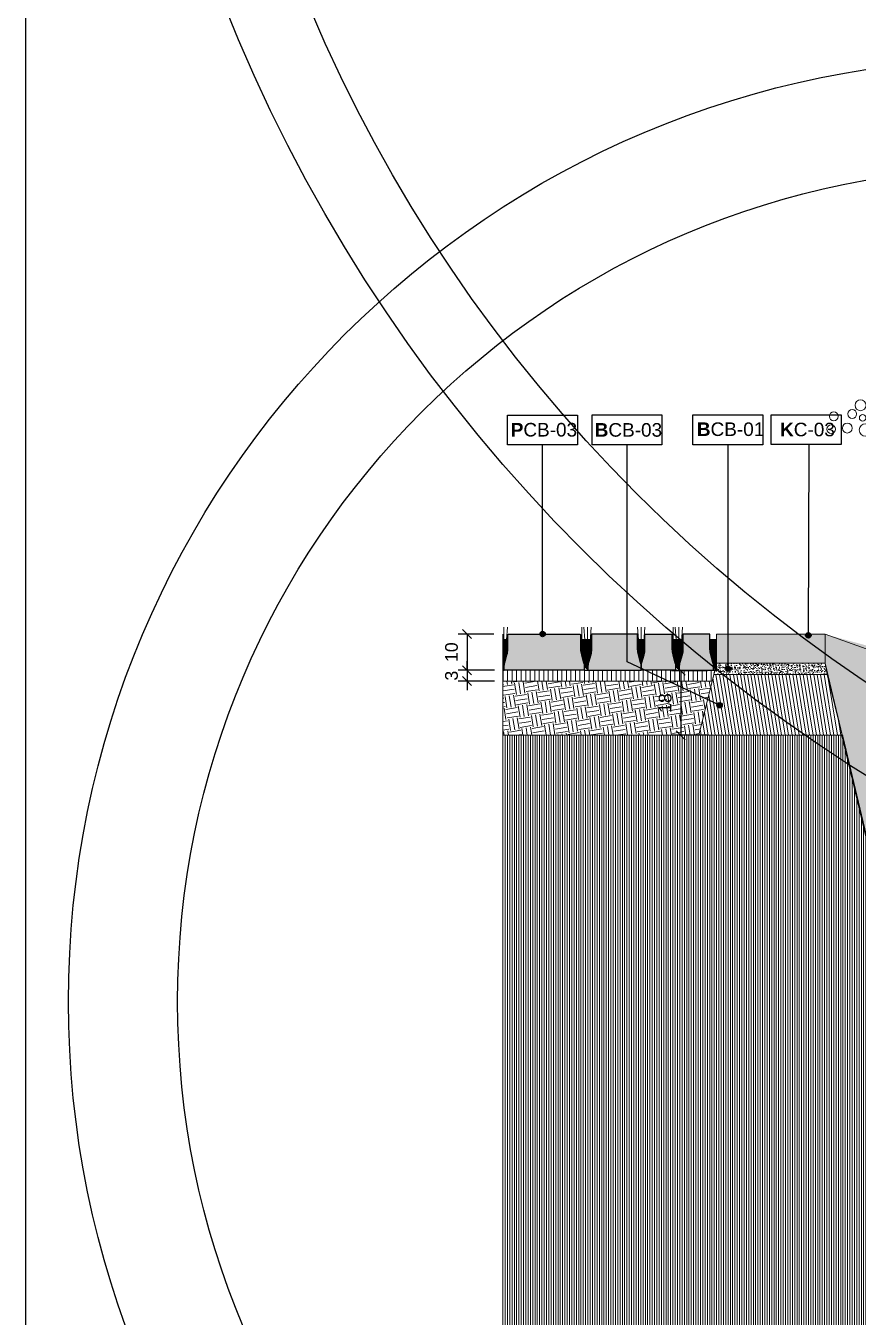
# Model space of a CAD drawing. Header units: metres. Extents: x -325 to 301, y -147 to 149.
# Drawn here: x 12.234 to 14.535, y 75.579 to 79.145 of the extents above; entities that cross this region are included whole.
import ezdxf

# ---------------------------------------------------------------- set-up
doc = ezdxf.new("R2010")
doc.units = ezdxf.units.M
doc.linetypes.add('ACAD_ISO03W100', pattern=[30, 12, -18])
doc.layers.get('Defpoints').update_dxf_attribs({"lineweight": 13})
for name, color, linetype, plot in [('-aux', 50, 'Continuous', False), ('-AUX-QAD', 5, 'Continuous', False), ('-AUX_MON', 3, 'Continuous', False)]:
    doc.layers.add(name, color=color, linetype=linetype, plot=plot)
doc.layers.add('0-TX-1_25', color=7, linetype='Continuous', true_color=0x3f4f7f)
doc.layers.add('3-TR-paviment fort', color=7, linetype='Continuous', true_color=0xd1d1d1)
for name, color, linetype in [('02-L-Geotextile', 32, 'Continuous'), ('1-L- kodolé', 7, 'Continuous'), ('10-DET-encoixinat', 37, 'Continuous'), ('10-DET_TERRENY_compactat', 252, 'Continuous'), ('A-KEYPLAN_HATCH', 7, 'Continuous'), ('A_TEXT_2', 7, 'Continuous')]:
    doc.layers.add(name, color=color, linetype=linetype)
for name, color, linetype, lineweight, true_color in [('03-TR-Paviment_05_Open Joint Precast Pavements', 7, 'Continuous', 5, 0xb3b3b3), ('3- TR terra vegetal', 7, 'Continuous', 0, 0xbea68e), ('3-TR sorra granitica', 7, 'Continuous', 0, 0xf2dac9), ('3-TR tot_u', 7, 'Continuous', 5, 0x787878)]:
    doc.layers.add(name, color=color, linetype=linetype, lineweight=lineweight, true_color=true_color)
for name, color, linetype, lineweight in [('05-VEG-gris 50%', 253, 'Continuous', 18), ('1-CM', 7, 'Continuous', 0), ('1-L-GESPA', 64, 'Continuous', 0), ('2-L-secció', 1, 'Continuous', 0), ('3-TR Formigó', 252, 'Continuous', 0), ('3-TR Seleccionat', 44, 'Continuous', 0), ('3-TR Tot-u', 37, 'Continuous', 0)]:
    doc.layers.add(name, color=color, linetype=linetype, lineweight=lineweight)
doc.styles.get("Standard").update_dxf_attribs({"font": 'arial.ttf'})
doc.dimstyles.new('ISO-25', dxfattribs={"dimtxt": 0.1, "dimasz": 0.1, "dimexe": 0.1, "dimexo": 0.1, "dimgap": 0.1, "dimtad": 1, "dimdec": 0, "dimlfac": 100, "dimzin": 9, "dimtxsty": 'Standard', "dimblk": 'OBLIQUE', "dimcen": 0.1, "dimadec": 0, "dimazin": 0, "dimtfac": 1, "dimtdec": 0, "dimtmove": 0, "dimatfit": 3, "dimldrblk": 'OBLIQUE', "dimfxl": 1, "dimarcsym": 0})
pattern_1 = [(2e-08, (23.4275908, 71.2155628), (-9e-13, 0.0025), [])]

# ---------------------------------------------------------------- blocks, each defined once
blk = doc.blocks.new('ccddddddddddd')
for points in [[(92.171, 14.455), (92.16, 14.543), (92.149, 14.718), (92.084, 15.025), (91.996, 15.397), (91.908, 15.813), (91.777, 16.295), (91.645, 16.798), (91.492, 17.346), (91.361, 17.915), (91.229, 18.528), (91.12, 19.142), (91.098, 19.645), (91.087, 20.017), (91.087, 20.193), (91.109, 20.193)], [(90.232, 20.017), (90.254, 20.017), (90.353, 19.93), (90.419, 19.777), (90.55, 19.579), (90.747, 19.229), (90.966, 18.791), (91.229, 18.266), (91.514, 17.652), (91.777, 17.083), (91.974, 16.579), (92.127, 16.076), (92.325, 15.528), (92.456, 15.134), (92.478, 14.871), (92.544, 14.674), (92.609, 14.521), (92.62, 14.433)], [(92.631, 19.974), (92.653, 19.974), (92.642, 19.886), (92.631, 19.798), (92.631, 19.689), (92.609, 19.601), (92.598, 19.536), (92.576, 19.448), (92.555, 19.36), (92.533, 19.251), (92.467, 19.12), (92.445, 18.966), (92.379, 18.791), (92.314, 18.616), (92.248, 18.419), (92.182, 18.222), (92.116, 18.003), (91.963, 17.718), (91.788, 17.433), (91.656, 17.127), (91.547, 16.776), (91.536, 16.382), (91.525, 16.054), (91.514, 15.813), (91.514, 15.331), (91.525, 15.265), (91.536, 15.178), (91.536, 15.068), (91.547, 15.003), (91.558, 14.937), (91.558, 14.674), (91.569, 14.609), (91.58, 14.521), (91.58, 14.411), (91.591, 14.379), (91.602, 14.357), (91.602, 14.346)], [(91.963, 19.842), (92.007, 19.842), (92.018, 19.755), (92.084, 19.492), (92.171, 19.098), (92.259, 18.616), (92.325, 18.025), (92.39, 17.324), (92.412, 16.47), (92.412, 15.572), (92.401, 14.806), (92.335, 14.324), (92.314, 14.105), (92.325, 14.094)], [(93.256, 19.733), (93.256, 19.569), (93.245, 19.459), (93.234, 19.328), (93.212, 19.174), (93.19, 19.043), (93.124, 18.912), (93.058, 18.758), (92.993, 18.627), (92.927, 18.474), (92.905, 18.298), (92.839, 18.101), (92.774, 17.882), (92.686, 17.641), (92.576, 17.379), (92.467, 17.116), (92.401, 16.809), (92.335, 16.459), (92.27, 16.152), (92.204, 15.868), (92.116, 15.605), (92.051, 15.386), (91.985, 15.211), (91.974, 15.079), (91.963, 14.992), (91.963, 14.455)], [(94.734, 19.317), (94.734, 19.207), (94.723, 19.185), (94.712, 19.12), (94.69, 19.054), (94.624, 18.966), (94.537, 18.857), (94.427, 18.725), (94.296, 18.572), (94.186, 18.441), (94.099, 18.266), (94.011, 18.112), (93.945, 17.937), (93.88, 17.74), (93.814, 17.543), (93.748, 17.302), (93.661, 17.061), (93.573, 16.776), (93.463, 16.448), (93.354, 16.098), (93.222, 15.725), (93.113, 15.397), (92.981, 15.134), (92.894, 14.937), (92.872, 14.718), (92.85, 14.521), (92.839, 14.411), (92.828, 14.346), (92.828, 14.335)], [(92.85, 14.422), (92.839, 14.455), (92.85, 14.521), (92.85, 14.652), (92.861, 14.718), (92.861, 14.981), (92.883, 15.09), (92.894, 15.178), (92.894, 15.309), (92.905, 15.441), (92.916, 15.572), (92.927, 15.703), (92.938, 15.879), (92.96, 16.054), (92.981, 16.251), (93.003, 16.47), (93.069, 16.689), (93.091, 16.952), (93.157, 17.214), (93.222, 17.477), (93.332, 17.696), (93.441, 17.871), (93.529, 18.047), (93.595, 18.222), (93.682, 18.375), (93.748, 18.485), (93.77, 18.55), (93.781, 18.572), (93.792, 18.594), (93.792, 18.605)], [(92.916, 14.401), (92.927, 14.422), (92.938, 14.532), (93.003, 14.685), (93.069, 14.882), (93.179, 15.189), (93.288, 15.517), (93.376, 15.911), (93.595, 16.744), (93.77, 17.138), (93.945, 17.51), (94.055, 17.817), (94.164, 18.036), (94.296, 18.255), (94.384, 18.364), (94.405, 18.375), (94.416, 18.375)], [(93.157, 14.379), (93.266, 14.619), (93.463, 14.97), (93.748, 15.474), (94.055, 16.109), (94.34, 16.766), (94.624, 17.357), (94.844, 17.795), (94.975, 18.079), (94.997, 18.145)], [(92.992, 14.324), (92.992, 14.346), (93.003, 14.455), (93.014, 14.63), (93.102, 14.871), (93.168, 15.222), (93.277, 15.616), (93.409, 15.966), (93.562, 16.339), (94.044, 17.083), (94.307, 17.39), (94.504, 17.587), (94.614, 17.652), (94.657, 17.652), (94.745, 17.641), (95.008, 17.641), (95.03, 17.631), (95.052, 17.631)], [(94.745, 17.641), (95.106, 17.641), (95.128, 17.652), (95.413, 17.652), (95.413, 17.641), (95.435, 17.641), (95.435, 17.631), (95.446, 17.62), (95.457, 17.62), (95.457, 17.609), (95.479, 17.598), (95.49, 17.587), (95.501, 17.576)]]:
    blk.add_lwpolyline(points)
for centre, radius in [((92.507, 20.78), 0.0991), ((92.862, 20.718), 0.0883), ((93.114, 20.663), 0.0797), ((91.511, 20.539), 0.104), ((92.08, 20.594), 0.0797), ((92.354, 20.627), 0.0797), ((92.54, 20.55), 0.059), ((92.961, 20.554), 0.0797), ((93.311, 20.609), 0.11), ((93.618, 20.466), 0.0883), ((91.094, 20.189), 0.118), ((91.193, 20.375), 0.0548), ((91.368, 20.353), 0.108), ((91.5, 20.2), 0.0903), ((91.784, 20.32), 0.104), ((91.916, 20.145), 0.219), ((92.025, 20.364), 0.0797), ((92.255, 20.375), 0.0883), ((92.584, 20.331), 0.112), ((90.941, 20.036), 0.132), ((91.281, 20.09), 0.108), ((91.652, 20.068), 0.112), ((92.091, 19.948), 0.109), ((92.08, 20.156), 0.0547), ((92.343, 20.068), 0.109), ((92.796, 20.127), 0.0797), ((92.939, 20.017), 0.0774), ((93.3, 20.05), 0.0834), ((93.629, 20.028), 0.0936), ((93.782, 20.138), 0.101), ((90.776, 19.893), 0.0836), ((90.929, 19.729), 0.0834), ((91.204, 19.707), 0.098), ((91.193, 19.871), 0.0548), ((91.423, 19.838), 0.062), ((91.467, 19.981), 0.0328), ((91.828, 19.937), 0.0834), ((92.332, 19.817), 0.059), ((92.551, 19.882), 0.101), ((92.873, 19.853), 0.0774), ((93.421, 19.722), 0.131), ((93.662, 19.809), 0.0558), ((93.837, 19.875), 0.0548), ((94.023, 19.853), 0.101), ((94.023, 19.853), 0.0855), ((94.428, 19.809), 0.0883), ((90.087, 19.507), 0.0991), ((90.623, 19.587), 0.0883), ((92.08, 19.609), 0.0936), ((92.983, 19.514), 0.059), ((93.629, 19.558), 0.128), ((93.629, 19.558), 0.128), ((94.604, 19.667), 0.0797), ((89.599, 19.321), 0.0797), ((89.933, 19.354), 0.0797), ((90.119, 19.277), 0.059), ((90.36, 19.321), 0.0883), ((90.625, 19.278), 0.0692), ((90.919, 19.313), 0.0876), ((91.291, 19.357), 0.114), ((91.839, 19.357), 0.0991), ((92.233, 19.291), 0.121), ((93.432, 19.459), 0.101), ((94.166, 19.437), 0.108), ((94.407, 19.393), 0.0639), ((89.545, 19.091), 0.0797), ((89.835, 19.102), 0.0883), ((90.163, 19.058), 0.112), ((90.624, 19.101), 0.0797), ((90.821, 19.046), 0.11), ((93.155, 19.106), 0.0991), ((94.122, 19.196), 0.0936), ((94.494, 19.163), 0.0936), ((94.899, 19.037), 0.0991), ((90.471, 18.991), 0.0797), ((91.128, 18.904), 0.0883), ((91.4, 18.886), 0.114), ((92.647, 18.796), 0.0797), ((93.002, 18.953), 0.0797), ((93.188, 18.876), 0.059), ((93.429, 18.92), 0.0883), ((93.681, 18.866), 0.0797), ((93.878, 18.811), 0.11), ((94.745, 18.884), 0.0797), ((94.932, 18.807), 0.059), ((95.173, 18.851), 0.0883), ((95.425, 18.796), 0.0797), ((90.957, 18.739), 0.0928), ((91.118, 18.515), 0.118), ((91.217, 18.701), 0.0548), ((91.392, 18.679), 0.108), ((91.808, 18.647), 0.104), ((91.94, 18.471), 0.219), ((92.049, 18.69), 0.0797), ((92.078, 18.741), 0.104), ((92.904, 18.701), 0.0883), ((93.232, 18.658), 0.112), ((93.528, 18.756), 0.0797), ((94.185, 18.668), 0.0883), ((94.647, 18.632), 0.0883), ((94.975, 18.588), 0.112), ((95.271, 18.687), 0.0797), ((95.622, 18.742), 0.11), ((95.928, 18.599), 0.0883), ((90.965, 18.362), 0.132), ((91.305, 18.417), 0.108), ((91.524, 18.526), 0.0903), ((91.676, 18.395), 0.112), ((92.104, 18.482), 0.0547), ((92.991, 18.395), 0.109), ((93.364, 18.329), 0.0797), ((94.349, 18.34), 0.101), ((90.8, 18.22), 0.0836), ((91.217, 18.198), 0.0548), ((91.447, 18.165), 0.062), ((91.491, 18.307), 0.0328), ((91.852, 18.263), 0.0834), ((92.115, 18.274), 0.109), ((92.98, 18.143), 0.059), ((93.199, 18.209), 0.101), ((93.506, 18.22), 0.0774), ((93.867, 18.252), 0.0834), ((94.196, 18.23), 0.0936), ((94.624, 18.255), 0.0774), ((94.909, 18.233), 0.0774), ((95.249, 18.134), 0.0903), ((90.647, 17.913), 0.0883), ((90.953, 18.055), 0.0834), ((91.228, 18.033), 0.098), ((92.104, 17.935), 0.0936), ((93.44, 18.055), 0.0774), ((93.988, 17.924), 0.131), ((94.229, 18.012), 0.0558), ((94.404, 18.077), 0.0548), ((94.59, 18.055), 0.101), ((94.59, 18.055), 0.0855), ((90.514, 17.581), 0.132), ((90.854, 17.636), 0.108), ((91.225, 17.614), 0.112), ((92.132, 17.621), 0.0797), ((92.406, 17.653), 0.0797), ((93.55, 17.716), 0.059), ((94.196, 17.76), 0.128), ((94.196, 17.76), 0.128), ((94.469, 17.625), 0.0797), ((94.622, 17.779), 0.0991), ((95.413, 17.751), 0.114), ((90.349, 17.439), 0.0836), ((90.766, 17.417), 0.0548), ((91.42, 17.38), 0.108), ((91.562, 17.566), 0.104), ((92.077, 17.391), 0.0797), ((92.307, 17.402), 0.0883), ((92.636, 17.358), 0.112), ((92.592, 17.577), 0.059), ((92.978, 17.587), 0.0883), ((93.077, 17.423), 0.0797), ((93.23, 17.532), 0.0797), ((93.428, 17.478), 0.11), ((94.655, 17.549), 0.059), ((94.896, 17.593), 0.0883), ((94.994, 17.428), 0.0797), ((95.148, 17.538), 0.0797), ((95.345, 17.483), 0.11), ((95.632, 17.554), 0.0774), ((90.502, 17.274), 0.0834), ((90.777, 17.252), 0.098), ((90.996, 17.384), 0.062), ((91.245, 17.402), 0.0548), ((91.308, 17.182), 0.118), ((91.552, 17.226), 0.0903), ((91.836, 17.347), 0.104), ((92.132, 17.183), 0.0547), ((93.734, 17.335), 0.0883), ((94.37, 17.374), 0.0883), ((94.699, 17.33), 0.112), ((95.652, 17.341), 0.0883), ((91.04, 16.974), 0.0328), ((92.042, 16.93), 0.0834), ((92.305, 16.941), 0.109), ((92.557, 17.062), 0.109), ((92.913, 16.996), 0.0797), ((93.417, 16.919), 0.0834), ((93.899, 17.007), 0.101), ((91.905, 16.81), 0.059), ((92.765, 16.876), 0.101), ((92.989, 16.722), 0.0774), ((93.055, 16.886), 0.0774), ((93.745, 16.897), 0.0936), ((93.953, 16.744), 0.0548), ((94.14, 16.722), 0.101), ((94.14, 16.722), 0.0855), ((94.545, 16.678), 0.0883), ((92.294, 16.602), 0.0936), ((93.537, 16.591), 0.131), ((93.745, 16.427), 0.128), ((93.745, 16.427), 0.128), ((93.778, 16.678), 0.0558), ((94.72, 16.536), 0.0797), ((91.829, 16.306), 0.0876), ((92.108, 16.35), 0.0991), ((92.201, 16.35), 0.114), ((92.448, 16.284), 0.121), ((93.099, 16.383), 0.059), ((93.548, 16.328), 0.101), ((94.282, 16.306), 0.108), ((94.523, 16.262), 0.0639), ((91.731, 16.039), 0.11), ((93.272, 15.975), 0.0991), ((94.238, 16.065), 0.0936), ((94.611, 16.032), 0.0936), ((92.038, 15.897), 0.0883), ((92.309, 15.879), 0.114), ((92.346, 15.735), 0.104), ((92.845, 15.789), 0.0797), ((93.119, 15.822), 0.0797), ((93.546, 15.789), 0.0883), ((91.866, 15.732), 0.0928), ((92.029, 15.57), 0.0548), ((92.204, 15.548), 0.108), ((92.62, 15.516), 0.104), ((92.79, 15.559), 0.0797), ((93.02, 15.57), 0.0883), ((93.349, 15.527), 0.112), ((93.305, 15.746), 0.059), ((93.644, 15.625), 0.0797), ((93.798, 15.735), 0.0797), ((93.995, 15.68), 0.11), ((94.302, 15.537), 0.0883), ((92.116, 15.286), 0.108), ((92.335, 15.395), 0.0903), ((92.488, 15.264), 0.112), ((92.571, 15.384), 0.118), ((92.845, 15.351), 0.0547), ((93.108, 15.264), 0.109), ((94.763, 15.501), 0.0883), ((92.303, 15.176), 0.0328)]:
    blk.add_circle(centre, radius)
blk = doc.blocks.new('_Oblique')
at = {"color": 0, "lineweight": -2}
blk.add_line((-0.5, -0.5), (0.5, 0.5), dxfattribs=at)
blk = doc.blocks.new('*D1007')
at = {"layer": '0-TX-1_25', "color": 0, "lineweight": -2, "transparency": 16777216}
for p, q in [((13.5276, 77.4655), (13.4288, 77.4655)), ((13.4538, 77.4655), (13.4538, 77.3656)), ((13.5295, 77.3656), (13.4288, 77.3656))]:
    blk.add_line(p, q, dxfattribs=at)
at = {"layer": 'Defpoints', "color": 0, "transparency": 16777216}
for p in [(13.5526, 77.4655), (13.4538, 77.3656), (13.5545, 77.3656)]:
    blk.add_point(p, dxfattribs=at)
at = {"layer": '0-TX-1_25', "color": 0, "lineweight": -2, "transparency": 16777216, "xscale": 0.025, "yscale": 0.025, "zscale": 0.025}
for p, rotation in [((13.4538, 77.4655), 90), ((13.4538, 77.3656), 270)]:
    blk.add_blockref('_Oblique', p, dxfattribs=dict(at, rotation=rotation))
at = {"layer": '0-TX-1_25', "color": 0, "transparency": 16777216, "insert": (13.4109, 77.4155), "char_height": 0.035, "attachment_point": 5, "rotation": 90}
blk.add_mtext('10', dxfattribs=at)
blk = doc.blocks.new('hatch keyplan 2')
at = {"layer": 'A-KEYPLAN_HATCH'}
blk.add_lwpolyline([(0, 0.00548), (0.01287, 0.00548), (0.01287, 0), (0, 0)], close=True, dxfattribs=at)
blk = doc.blocks.new('hatch keyplan')
at = {"layer": 'A-KEYPLAN_HATCH'}
blk.add_blockref('hatch keyplan 2', (1.43058, 0.85215), dxfattribs=at)
blk = doc.blocks.new('K02')
at = {"layer": 'A-KEYPLAN_HATCH'}
blk.add_blockref('hatch keyplan', (-1.43058, -0.85215), dxfattribs=at)
at = {"layer": 'A_TEXT_2', "insert": (-0.0008, 0.00402), "char_height": 0.0025, "attachment_point": 1}
blk.add_mtext_dynamic_manual_height_columns('\\pi0.00244;{\\fArial|b1|i0|c0|p34;K}C-03', width=0.0145619, gutter_width=0.015, heights=[0], dxfattribs=at)
blk = doc.blocks.new('POINT')
at = {"layer": '0-TX-1_25'}
h = blk.add_hatch(dxfattribs=at)
h.set_pattern_fill('ANGLE', color=256)
h.set_pattern_definition([(0, (-83.747, -12.726), (0, 6.985), [5.08, -1.905]), (90, (-83.747, -12.726), (-6.985, 4e-16), [5.08, -1.905])])
edge = h.paths.add_edge_path()
edge.add_arc((0, 0), 0.0075, 0, 360)
h = blk.add_hatch(color=256, dxfattribs=at)
h.dxf.hatch_style = 1
edge = h.paths.add_edge_path()
edge.add_arc((0, 0), 0.0075, 0, 360)
blk.add_circle((0, 0), 0.0075, dxfattribs=at)
blk = doc.blocks.new('*D1008')
at = {"layer": '0-TX-1_25', "color": 0, "lineweight": -2, "transparency": 16777216}
for p, q in [((13.4538, 77.3656), (13.4538, 77.3906)), ((13.5276, 77.3656), (13.4288, 77.3656)), ((13.4538, 77.3656), (13.4538, 77.3356)), ((13.5295, 77.3356), (13.4288, 77.3356)), ((13.4538, 77.3356), (13.4538, 77.3106))]:
    blk.add_line(p, q, dxfattribs=at)
at = {"layer": 'Defpoints', "color": 0, "transparency": 16777216}
for p in [(13.5526, 77.3656), (13.4538, 77.3356), (13.5545, 77.3356)]:
    blk.add_point(p, dxfattribs=at)
at = {"layer": '0-TX-1_25', "color": 0, "lineweight": -2, "transparency": 16777216, "xscale": 0.025, "yscale": 0.025, "zscale": 0.025}
for p, rotation in [((13.4538, 77.3656), 270), ((13.4538, 77.3356), 90)]:
    blk.add_blockref('_Oblique', p, dxfattribs=dict(at, rotation=rotation))
at = {"layer": '0-TX-1_25', "color": 0, "transparency": 16777216, "insert": (13.4109, 77.3506), "char_height": 0.035, "attachment_point": 5, "rotation": 90}
blk.add_mtext('3', dxfattribs=at)
blk = doc.blocks.new('*D1009')
at = {"layer": '0-TX-1_25', "color": 0, "lineweight": -2, "transparency": 16777216}
for p, q in [((14.118, 77.3641), (14.0191, 77.3641)), ((14.0441, 77.3641), (14.0441, 77.1859)), ((14.118, 77.1859), (14.0191, 77.1859))]:
    blk.add_line(p, q, dxfattribs=at)
at = {"layer": 'Defpoints', "color": 0, "transparency": 16777216}
for p in [(14.143, 77.3641), (14.0441, 77.1859), (14.143, 77.1859)]:
    blk.add_point(p, dxfattribs=at)
at = {"layer": '0-TX-1_25', "color": 0, "lineweight": -2, "transparency": 16777216, "xscale": 0.025, "yscale": 0.025, "zscale": 0.025}
for p, rotation in [((14.0441, 77.3641), 90), ((14.0441, 77.1859), 270)]:
    blk.add_blockref('_Oblique', p, dxfattribs=dict(at, rotation=rotation))
at = {"layer": '0-TX-1_25', "color": 0, "transparency": 16777216, "insert": (14.0012, 77.275), "char_height": 0.035, "attachment_point": 5, "rotation": 90}
blk.add_mtext('18', dxfattribs=at)
blk = doc.blocks.new('PCB04')
at = {"layer": 'A-KEYPLAN_HATCH'}
blk.add_blockref('hatch keyplan', (-1.42958, -0.85215), dxfattribs=at)
at = {"layer": 'A_TEXT_2', "insert": (0.0002, 0.00403), "char_height": 0.0025, "attachment_point": 1}
blk.add_mtext_dynamic_manual_height_columns('\\pi0.00137;{\\fArial|b1|i0|c0|p34;P}CB-03', width=0.0145619, gutter_width=0.015, heights=[0], dxfattribs=at)
blk = doc.blocks.new('B-CB03')
at = {"layer": 'A-KEYPLAN_HATCH'}
blk.add_blockref('hatch keyplan', (-1.43058, -0.85215), dxfattribs=at)
at = {"layer": 'A_TEXT_2', "insert": (-0.0008, 0.00398), "char_height": 0.0025, "attachment_point": 1}
blk.add_mtext_dynamic_manual_height_columns('\\pi0.00128;{\\fArial|b1|i0|c0|p34;B}CB-03', width=0.0145619, gutter_width=0.015, heights=[0], dxfattribs=at)
blk = doc.blocks.new('B-CB01')
at = {"layer": 'A-KEYPLAN_HATCH'}
blk.add_blockref('hatch keyplan', (-1.43058, -0.85215), dxfattribs=at)
at = {"layer": 'A_TEXT_2', "insert": (-0.0008, 0.00411), "char_height": 0.0025, "attachment_point": 1}
blk.add_mtext_dynamic_manual_height_columns('\\pi0.00152;{\\fArial|b1|i0|c0|p34;B}CB-01', width=0.0145619, gutter_width=0.015, heights=[0], dxfattribs=at)

msp = doc.modelspace()

# ---------------------------------------------------------------- hatches: boundary and pattern name
at = {"layer": '03-TR-Paviment_05_Open Joint Precast Pavements'}
h = msp.add_hatch(color=256, dxfattribs=at)
h.dxf.hatch_style = 1
edge = h.paths.add_edge_path()
edge.add_line((13.5563, 77.3656), (13.5563, 77.3738))
edge.add_arc((13.6047, 77.3738), 0.0484, 164.001, 180, ccw=False)
edge.add_line((13.5582, 77.3871), (13.5641, 77.4078))
edge.add_arc((13.5092, 77.4236), 0.0571, 344.001, 360)
edge.add_line((13.5663, 77.4236), (13.5663, 77.4647))
edge.add_line((13.5663, 77.4647), (13.5671, 77.4647))
edge.add_line((13.5671, 77.4647), (13.5671, 77.4656))
edge.add_line((13.5671, 77.4656), (13.7667, 77.4656))
edge.add_line((13.7667, 77.4656), (13.7667, 77.4647))
edge.add_line((13.7667, 77.4647), (13.7675, 77.4647))
edge.add_line((13.7675, 77.4647), (13.7675, 77.4236))
edge.add_arc((13.8246, 77.4236), 0.0571, 180, 195.999)
edge.add_line((13.7697, 77.4078), (13.7757, 77.3871))
edge.add_arc((13.7291, 77.3738), 0.0484, 0, 15.999, ccw=False)
edge.add_line((13.7775, 77.3738), (13.7775, 77.3656))
edge.add_line((13.7775, 77.3656), (13.5563, 77.3656))
h = msp.add_hatch(color=256, dxfattribs=at)
h.dxf.hatch_style = 1
edge = h.paths.add_edge_path()
edge.add_line((13.9351, 77.3656), (13.9351, 77.3738))
edge.add_arc((13.8867, 77.3738), 0.0484, 0, 15.999)
edge.add_line((13.9332, 77.3871), (13.9273, 77.4078))
edge.add_arc((13.9822, 77.4236), 0.0571, 180, 195.999, ccw=False)
edge.add_line((13.9251, 77.4236), (13.9251, 77.4647))
edge.add_line((13.9251, 77.4647), (13.9243, 77.4647))
edge.add_line((13.9243, 77.4647), (13.9243, 77.4656))
edge.add_line((13.9243, 77.4656), (13.7984, 77.4656))
edge.add_line((13.7984, 77.4656), (13.7984, 77.4647))
edge.add_line((13.7984, 77.4647), (13.7976, 77.4647))
edge.add_line((13.7976, 77.4647), (13.7976, 77.4236))
edge.add_arc((13.7405, 77.4236), 0.0571, 344.001, 360, ccw=False)
edge.add_line((13.7954, 77.4078), (13.7895, 77.3871))
edge.add_arc((13.836, 77.3738), 0.0484, 164.001, 180)
edge.add_line((13.7876, 77.3738), (13.7876, 77.3656))
edge.add_line((13.7876, 77.3656), (13.9351, 77.3656))
h = msp.add_hatch(color=256, dxfattribs=at)
h.dxf.hatch_style = 1
edge = h.paths.add_edge_path()
edge.add_line((13.9351, 77.3656), (13.9351, 77.3738))
edge.add_arc((13.9835, 77.3738), 0.0484, 164.001, 180, ccw=False)
edge.add_line((13.937, 77.3871), (13.9429, 77.4078))
edge.add_arc((13.888, 77.4236), 0.0571, 344.001, 360)
edge.add_line((13.9451, 77.4236), (13.9451, 77.4647))
edge.add_line((13.9451, 77.4647), (13.9459, 77.4647))
edge.add_line((13.9459, 77.4647), (13.9459, 77.4656))
edge.add_line((13.9459, 77.4656), (14.0192, 77.4656))
edge.add_line((14.0192, 77.4656), (14.0192, 77.4647))
edge.add_line((14.0192, 77.4647), (14.02, 77.4647))
edge.add_line((14.02, 77.4647), (14.02, 77.4236))
edge.add_arc((14.0772, 77.4236), 0.0571, 180, 195.999)
edge.add_line((14.0222, 77.4078), (14.0282, 77.3871))
edge.add_arc((13.9816, 77.3738), 0.0484, 0, 15.999, ccw=False)
edge.add_line((14.0301, 77.3738), (14.0301, 77.3656))
edge.add_line((14.0301, 77.3656), (13.9351, 77.3656))
h = msp.add_hatch(color=256, dxfattribs=at)
h.dxf.hatch_style = 1
edge = h.paths.add_edge_path()
edge.add_line((14.135, 77.3656), (14.135, 77.3738))
edge.add_arc((14.0866, 77.3738), 0.0484, 360, 375.999)
edge.add_line((14.1331, 77.3871), (14.1272, 77.4078))
edge.add_arc((14.1821, 77.4236), 0.0571, 180, 195.999, ccw=False)
edge.add_line((14.125, 77.4236), (14.125, 77.4647))
edge.add_line((14.125, 77.4647), (14.1242, 77.4647))
edge.add_line((14.1242, 77.4647), (14.1242, 77.4656))
edge.add_line((14.1242, 77.4656), (14.0509, 77.4656))
edge.add_line((14.0509, 77.4656), (14.0509, 77.4647))
edge.add_line((14.0509, 77.4647), (14.0501, 77.4647))
edge.add_line((14.0501, 77.4647), (14.0501, 77.4236))
edge.add_arc((13.9929, 77.4236), 0.0571, 344.001, 360, ccw=False)
edge.add_line((14.0479, 77.4078), (14.0419, 77.3871))
edge.add_arc((14.0885, 77.3738), 0.0484, 164.001, 180)
edge.add_line((14.0401, 77.3738), (14.0401, 77.3656))
edge.add_line((14.0401, 77.3656), (14.135, 77.3656))
at = {"layer": '10-DET-encoixinat'}
h = msp.add_hatch(dxfattribs=at)
h.set_pattern_fill('CROSS', color=256, scale=0.05, angle=91.6689)
h.set_pattern_definition([(135.91082, (4.293785, 72.816194), (-0.017675436, -0.000281006), [0.00625, -0.01875]), (225.91082, (4.293715, 72.820613), (0.000281006, -0.017675436), [0.00625, -0.01875])])
edge = h.paths.add_edge_path()
edge.add_line((14.4431, 77.465), (14.4431, 77.3853))
edge.add_line((14.4431, 77.3853), (14.5855, 76.785))
edge.add_line((14.5855, 76.785), (15.6504, 76.4301))
edge.add_arc((15.9192, 77.2364), 0.85, 251.565, 270)
edge.add_line((15.9192, 76.3864), (16.5334, 76.3864))
edge.add_line((16.5334, 76.3864), (16.5334, 76.9318))
edge.add_line((16.5334, 76.9318), (15.9192, 76.9464))
edge.add_arc((15.9708, 77.3274), 0.3845, 250.1312, 262.2851, ccw=False)
edge.add_line((15.8402, 76.9658), (14.5331, 77.435))
edge.add_line((14.5331, 77.435), (14.4431, 77.465))
at = {"layer": '10-DET_TERRENY_compactat'}
h = msp.add_hatch(dxfattribs=at)
h.set_pattern_fill('HEX', color=256, scale=0.002, angle=0.5782)
h.set_pattern_definition([(0.578232, (-4.412005, -8.408593), (-0.0001109957, 0.0109979625), [0.00635, -0.0127]), (120.578232, (-4.412005, -8.408593), (-0.0094690171, -0.0055951064), [0.00635, -0.0127]), (60.578232, (-4.405655, -8.408529), (-0.0095800128, 0.0054028561), [0.00635, -0.0127])])
h.paths.add_polyline_path([(14.4431, 77.465), (14.8914, 77.3434), (15.2371, 77.2214), (15.6839, 77.0643), (15.9124, 76.9882), (15.9883, 76.9829), (16.5311, 76.9729), (16.5301, 76.9319), (15.9248, 76.9462), (15.8852, 76.9526), (15.8402, 76.9658), (15.6484, 77.0343), (15.1531, 77.2113)])
edge = h.paths.add_edge_path(flags=16)
edge.add_arc((14.8789, 77.3289), 0.0191, 0, 360)
edge = h.paths.add_edge_path(flags=16)
edge.add_arc((15.2318, 77.203), 0.0191, 0, 360)
edge = h.paths.add_edge_path(flags=16)
edge.add_arc((15.676, 77.0468), 0.0191, 0, 360)
edge = h.paths.add_edge_path(flags=16)
edge.add_arc((16.3111, 76.9567), 0.0191, 0, 360)
at = {"layer": '3- TR terra vegetal'}
h = msp.add_hatch(dxfattribs=at)
h.set_pattern_fill('_USER', color=256, scale=0.0025, angle=-35.6465, style=0, pattern_type=0)
h.set_pattern_definition(pattern_1)
edge = h.paths.add_edge_path()
edge.add_line((13.5526, 77.3656), (13.5563, 77.3656))
edge.add_line((13.5563, 77.3656), (13.5563, 77.3738))
edge.add_arc((13.6047, 77.3738), 0.0484, 164.001, 180, ccw=False)
edge.add_line((13.5582, 77.3871), (13.5641, 77.4078))
edge.add_arc((13.5092, 77.4236), 0.0571, 344.001, 360)
edge.add_line((13.5663, 77.4236), (13.5663, 77.4492))
edge.add_line((13.5663, 77.4492), (13.5526, 77.4492))
edge.add_line((13.5526, 77.4492), (13.5526, 77.4236))
edge.add_line((13.5526, 77.4236), (13.5526, 77.4078))
edge.add_line((13.5526, 77.4078), (13.5526, 77.3871))
edge.add_line((13.5526, 77.3871), (13.5526, 77.3656))
edge.add_line((13.5526, 77.3656), (13.5563, 77.3656))
h = msp.add_hatch(dxfattribs=at)
h.set_pattern_fill('_USER', color=256, scale=0.0025, angle=-35.6465, style=0, pattern_type=0)
h.set_pattern_definition(pattern_1)
edge = h.paths.add_edge_path()
edge.add_line((13.7776, 77.3656), (13.7876, 77.3656))
edge.add_line((13.7876, 77.3656), (13.7876, 77.3738))
edge.add_arc((13.836, 77.3738), 0.0484, 164.001, 180, ccw=False)
edge.add_line((13.7895, 77.3871), (13.7954, 77.4078))
edge.add_arc((13.7405, 77.4236), 0.0571, 344.001, 360)
edge.add_line((13.7976, 77.4236), (13.7976, 77.4492))
edge.add_line((13.7976, 77.4492), (13.7676, 77.4492))
edge.add_line((13.7676, 77.4492), (13.7676, 77.4236))
edge.add_arc((13.8247, 77.4236), 0.0571, 180, 195.999)
edge.add_line((13.7698, 77.4078), (13.7757, 77.3871))
edge.add_arc((13.7292, 77.3738), 0.0484, 0, 15.999, ccw=False)
edge.add_line((13.7776, 77.3738), (13.7776, 77.3656))
edge.add_line((13.7776, 77.3656), (13.7876, 77.3656))
h = msp.add_hatch(dxfattribs=at)
h.set_pattern_fill('_USER', color=256, scale=0.0025, angle=-35.6465, style=0, pattern_type=0)
h.set_pattern_definition(pattern_1)
edge = h.paths.add_edge_path()
edge.add_line((13.9351, 77.3656), (13.9351, 77.3738))
edge.add_arc((13.9835, 77.3738), 0.0484, 164.001, 180, ccw=False)
edge.add_line((13.937, 77.3871), (13.9429, 77.4078))
edge.add_arc((13.888, 77.4236), 0.0571, 344.001, 360)
edge.add_line((13.9451, 77.4236), (13.9451, 77.4492))
edge.add_line((13.9451, 77.4492), (13.9251, 77.4492))
edge.add_line((13.9251, 77.4492), (13.9251, 77.4236))
edge.add_arc((13.9822, 77.4236), 0.0571, 180, 195.999)
edge.add_line((13.9273, 77.4078), (13.9332, 77.3871))
edge.add_arc((13.8867, 77.3738), 0.0484, 0, 15.999, ccw=False)
edge.add_line((13.9351, 77.3738), (13.9351, 77.3656))
h = msp.add_hatch(dxfattribs=at)
h.set_pattern_fill('_USER', color=256, scale=0.0025, angle=-35.6465, style=0, pattern_type=0)
h.set_pattern_definition(pattern_1)
edge = h.paths.add_edge_path()
edge.add_line((14.0301, 77.3656), (14.0401, 77.3656))
edge.add_line((14.0401, 77.3656), (14.0401, 77.3738))
edge.add_arc((14.0885, 77.3738), 0.0484, 164.001, 180, ccw=False)
edge.add_line((14.0419, 77.3871), (14.0479, 77.4078))
edge.add_arc((13.9929, 77.4236), 0.0571, 344.001, 360)
edge.add_line((14.0501, 77.4236), (14.0501, 77.4492))
edge.add_line((14.0501, 77.4492), (14.02, 77.4492))
edge.add_line((14.02, 77.4492), (14.02, 77.4236))
edge.add_arc((14.0772, 77.4236), 0.0571, 180, 195.999)
edge.add_line((14.0222, 77.4078), (14.0282, 77.3871))
edge.add_arc((13.9816, 77.3738), 0.0484, 0, 15.999, ccw=False)
edge.add_line((14.0301, 77.3738), (14.0301, 77.3656))
edge.add_line((14.0301, 77.3656), (14.0401, 77.3656))
h = msp.add_hatch(dxfattribs=at)
h.set_pattern_fill('_USER', color=256, scale=0.0025, angle=-35.6465, style=0, pattern_type=0)
h.set_pattern_definition([(2e-08, (23.5325538, 71.2155628), (-9e-13, 0.0025), [])])
edge = h.paths.add_edge_path()
edge.add_line((14.135, 77.3656), (14.143, 77.3656))
edge.add_line((14.143, 77.3656), (14.143, 77.4492))
edge.add_line((14.143, 77.4492), (14.125, 77.4492))
edge.add_line((14.125, 77.4492), (14.125, 77.4236))
edge.add_arc((14.1821, 77.4236), 0.0571, 180, 195.999)
edge.add_line((14.1272, 77.4078), (14.1331, 77.3871))
edge.add_arc((14.0866, 77.3738), 0.0484, 0, 15.999, ccw=False)
edge.add_line((14.135, 77.3738), (14.135, 77.3656))
edge.add_line((14.135, 77.3656), (14.143, 77.3656))
at = {"layer": '3-TR Formigó'}
h = msp.add_hatch(dxfattribs=at)
h.set_pattern_fill('ANSI31', color=256, scale=0.003, angle=234.1752, style=0)
h.set_pattern_definition([(279.17524, (17.227283, 77.065328), (0.00940313, 0.001518806), [])])
h.paths.add_polyline_path([(14.0942, 77.1859), (14.4904, 77.1859), (14.4492, 77.354), (14.1357, 77.354)])
at = {"layer": '3-TR Seleccionat'}
h = msp.add_hatch(dxfattribs=at)
h.set_pattern_fill('ANSI31', color=256, scale=0.002, angle=225, style=0)
h.set_pattern_definition([(270, (-3.236709, 15.114765), (0.00635, -4e-19), [])])
edge = h.paths.add_edge_path()
edge.add_line((13.5526, 77.1859), (13.5526, 75.1667))
edge.add_line((13.5526, 75.1667), (14.5331, 75.1667))
edge.add_line((14.5331, 75.1667), (16.5334, 75.1667))
edge.add_line((16.5334, 75.1667), (16.5334, 75.6364))
edge.add_line((16.5334, 75.6364), (15.9192, 75.6364))
edge.add_arc((15.9192, 77.2364), 1.6, 251.565, 270, ccw=False)
edge.add_line((15.4132, 75.7186), (14.7894, 75.9265))
edge.add_line((14.7894, 75.9265), (14.4904, 77.1859))
edge.add_line((14.4904, 77.1859), (13.5526, 77.1859))
at = {"layer": '3-TR sorra granitica'}
h = msp.add_hatch(dxfattribs=at)
h.set_pattern_fill('LINE', color=256, scale=0.1, angle=54.3535, style=0)
h.set_pattern_definition([(90, (36.640818, 285.521215), (-0.0125, -5e-12), [])])
h.paths.add_polyline_path([(14.1357, 77.354), (14.1384, 77.3656), (13.5526, 77.3656), (13.5526, 77.3356), (14.1311, 77.3356)])
at = {"layer": '3-TR Tot-u'}
h = msp.add_hatch(dxfattribs=at)
h.set_pattern_fill('EARTH', color=256, scale=0.005, angle=-80.8248, style=0)
h.set_pattern_definition([(279.175244, (-173.871754, 32.450024), (0.036406452, -0.0262810815), [0.03175, -0.03175]), (279.175244, (-173.86, 32.451923), (0.036406452, -0.0262810815), [0.03175, -0.03175]), (279.175244, (-173.848246, 32.45382), (0.036406452, -0.0262810815), [0.03175, -0.03175]), (9.175244, (-173.843695, 32.450536), (0.0262810815, 0.036406452), [0.03175, -0.03175]), (9.175244, (-173.841796, 32.438782), (0.0262810815, 0.036406452), [0.03175, -0.03175]), (9.175244, (-173.839898, 32.427028), (0.0262810815, 0.036406452), [0.03175, -0.03175])])
h.paths.add_polyline_path([(13.5526, 77.3356), (13.5526, 77.1859), (14.0942, 77.1859), (14.1149, 77.27), (14.1311, 77.3356)])
at = {"layer": '3-TR tot_u'}
h = msp.add_hatch(dxfattribs=at)
h.set_pattern_fill('AR-CONC', color=256, scale=9e-05, angle=90.2664)
h.set_pattern_definition([(140.266414, (-69.29553, 54.558748), (0.0013582613, 0.0164031132), [0.0017145, -0.0188595]), (85.266414, (-69.29553, 54.558748), (-0.0171801815, -0.0032518273), [0.0013716, -0.0150876526]), (190.71786, (-69.295417, 54.560115), (-0.0158219194, 0.0131512858), [0.0014571008, -0.016028122]), (136.450614, (-69.300102, 54.558727), (0.003670327, 0.024414444), [0.00257175, -0.02828925]), (186.901972, (-69.299796, 54.56076), (-0.0223674596, 0.021262598), [0.002185652, -0.024042205]), (81.450565, (-69.300102, 54.558727), (-0.0223674596, 0.021262598), [0.002057397, -0.022631376]), (111.266414, (-69.29897, 54.561018), (0.0091403206, 0.0136879438), [0.0017145, -0.0188595]), (56.266414, (-69.29897, 54.561018), (-0.0166026007, 0.0054850432), [0.0013716, -0.0150876]), (161.71786, (-69.298208, 54.562159), (-0.0074622802, 0.019172987), [0.0014571008, -0.0160280944]), (127.766414, (-69.29553, 54.558748), (-0.00761116375, 0.0002425866), [0, -0.01490472, 0, -0.0153162, 0, -0.01514475]), (97.766414, (-69.29553, 54.558748), (-0.009044117, 0.0059717809), [0, -0.00873252, 0, -0.01456182, 0, -0.00577215]), (57.766414, (-69.295506, 54.55365), (0.0004588393, 0.012205419), [0, -0.005715, 0, -0.0178308, 0, -0.0236601]), (47.766414, (-69.295496, 54.551364), (-0.0023503487, 0.0133208417), [0, -0.0074295, 0, -0.01184148, 0, -0.0168021])])
h.paths.add_polyline_path([(14.4492, 77.354), (14.4431, 77.3853), (14.1431, 77.3853), (14.1357, 77.354)])
at = {"layer": '3-TR-paviment fort'}
msp.add_hatch(color=256, dxfattribs=at).paths.add_polyline_path([(14.1431, 77.4656), (14.4431, 77.465), (14.4431, 77.385), (14.1433, 77.3856)])

# ---------------------------------------------------------------- linework, layer by layer
at = {"layer": '-aux'}
msp.add_lwpolyline([(12.2345, 3.4567), (12.2345, 133.4567)], dxfattribs=at)
for points in [[(13.5526, 77.3656), (13.5563, 77.3656), (13.5563, 77.3738, -0.069923), (13.5582, 77.3871), (13.5641, 77.4078, 0.069923), (13.5663, 77.4236), (13.5663, 77.4492), (13.5526, 77.4492)], [(13.7776, 77.3656), (13.7876, 77.3656), (13.7876, 77.3738, -0.069923), (13.7895, 77.3871), (13.7954, 77.4078, 0.069923), (13.7976, 77.4236), (13.7976, 77.4492), (13.7676, 77.4492), (13.7676, 77.4236, 0.069923), (13.7698, 77.4078), (13.7757, 77.3871, -0.069923), (13.7776, 77.3738), (13.7776, 77.3656), (13.7876, 77.3656)], [(13.9351, 77.3656), (13.9351, 77.3656), (13.9351, 77.3738, -0.069923), (13.937, 77.3871), (13.9429, 77.4078, 0.069923), (13.9451, 77.4236), (13.9451, 77.4492), (13.9251, 77.4492), (13.9251, 77.4236, 0.069923), (13.9273, 77.4078), (13.9332, 77.3871, -0.069923), (13.9351, 77.3738), (13.9351, 77.3656), (13.9351, 77.3656)], [(14.0301, 77.3656), (14.0401, 77.3656), (14.0401, 77.3738, -0.069923), (14.0419, 77.3871), (14.0479, 77.4078, 0.069923), (14.0501, 77.4236), (14.0501, 77.4492), (14.02, 77.4492), (14.02, 77.4236, 0.069923), (14.0222, 77.4078), (14.0282, 77.3871, -0.069923), (14.0301, 77.3738), (14.0301, 77.3656), (14.0401, 77.3656)], [(14.135, 77.3656), (14.143, 77.3656), (14.143, 77.4492), (14.125, 77.4492), (14.125, 77.4236, 0.069923), (14.1272, 77.4078), (14.1331, 77.3871, -0.069923), (14.135, 77.3738), (14.135, 77.3656), (14.143, 77.3656)]]:
    msp.add_lwpolyline(points, format="xyb", dxfattribs=at)
at = {"layer": '-AUX-QAD'}
for radius in [4.4232, 4.2075]:
    msp.add_circle((16.8976, 80.8283), radius, dxfattribs=at)
at = {"layer": '-AUX_MON'}
for radius in [2.6054, 2.3037]:
    msp.add_circle((14.9577, 76.4502), radius, dxfattribs=at)
at = {"layer": '0-TX-1_25'}
for points in [[(13.6625, 77.4656), (13.6625, 77.9881)], [(14.1514, 77.269), (13.8959, 77.389), (13.8959, 77.9884)], [(14.1746, 77.9884), (14.1746, 77.3699)], [(14.3968, 77.4619), (14.3987, 77.9889)]]:
    msp.add_lwpolyline(points, dxfattribs=at)
at = {"layer": '02-L-Geotextile', "linetype": 'ACAD_ISO03W100', "ltscale": 0.002, "const_width": 0.005}
msp.add_lwpolyline([(14.4904, 77.1859), (14.7894, 75.9265), (15.4132, 75.7186, 0.080612), (15.9192, 75.6364), (16.5334, 75.6364)], format="xyb", dxfattribs=at)
at = {"layer": '1-CM'}
for p, q in [((14.1311, 77.3356), (13.5526, 77.3356)), ((13.5526, 77.1859), (14.4904, 77.1859))]:
    msp.add_line(p, q, dxfattribs=at)
for points in [[(14.4431, 77.385), (14.1433, 77.3856), (14.1431, 77.4656), (14.4431, 77.465)], [(14.4492, 77.354), (14.4431, 77.3853), (14.1431, 77.3853), (14.1357, 77.354)]]:
    msp.add_lwpolyline(points, close=True, dxfattribs=at)
msp.add_lwpolyline([(14.4431, 77.465), (15.8402, 76.9658, 0.053081), (15.9192, 76.9464), (16.5334, 76.9318)], format="xyb", dxfattribs=at)
for points in [[(13.5526, 77.3656), (14.143, 77.3656), (14.143, 77.3641)], [(14.4904, 77.1859), (14.4492, 77.354), (14.1357, 77.354), (14.0942, 77.1859)], [(14.1433, 77.3856), (14.4431, 77.385)], [(14.4431, 77.385), (14.7894, 75.9265)], [(14.1311, 77.3356), (13.5526, 77.3356)]]:
    msp.add_lwpolyline(points, dxfattribs=at)
at = {"layer": '1-L- kodolé'}
for points in [[(13.5563, 77.3656), (13.5563, 77.3738, -0.069923), (13.5582, 77.3871), (13.5641, 77.4078, 0.069923), (13.5663, 77.4236), (13.5663, 77.4647), (13.5671, 77.4647), (13.5671, 77.4656), (13.7667, 77.4656), (13.7667, 77.4647), (13.7675, 77.4647), (13.7675, 77.4236, 0.069923), (13.7697, 77.4078), (13.7757, 77.3871, -0.069923), (13.7775, 77.3738), (13.7775, 77.3656)], [(13.9351, 77.3656), (13.9351, 77.3738, 0.069923), (13.9332, 77.3871), (13.9273, 77.4078, -0.069923), (13.9251, 77.4236), (13.9251, 77.4647), (13.9243, 77.4647), (13.9243, 77.4656), (13.7984, 77.4656), (13.7984, 77.4647), (13.7976, 77.4647), (13.7976, 77.4236, -0.069923), (13.7954, 77.4078), (13.7895, 77.3871, 0.069923), (13.7876, 77.3738), (13.7876, 77.3656)], [(13.9351, 77.3656), (13.9351, 77.3738, -0.069923), (13.937, 77.3871), (13.9429, 77.4078, 0.069923), (13.9451, 77.4236), (13.9451, 77.4647), (13.9459, 77.4647), (13.9459, 77.4656), (14.0192, 77.4656), (14.0192, 77.4647), (14.02, 77.4647), (14.02, 77.4236, 0.069923), (14.0222, 77.4078), (14.0282, 77.3871, -0.069923), (14.0301, 77.3738), (14.0301, 77.3656)], [(14.135, 77.3656), (14.135, 77.3738, 0.069923), (14.1331, 77.3871), (14.1272, 77.4078, -0.069923), (14.125, 77.4236), (14.125, 77.4647), (14.1242, 77.4647), (14.1242, 77.4656), (14.0509, 77.4656), (14.0509, 77.4647), (14.0501, 77.4647), (14.0501, 77.4236, -0.069923), (14.0479, 77.4078), (14.0419, 77.3871, 0.069923), (14.0401, 77.3738), (14.0401, 77.3656)]]:
    msp.add_lwpolyline(points, format="xyb", close=True, dxfattribs=at)
at = {"layer": '1-L-GESPA'}
for points in [[(13.5554, 77.4847), (13.5554, 77.4148)], [(13.5654, 77.4847), (13.5604, 77.4148)], [(13.7707, 77.4847), (13.7707, 77.4148)], [(13.7767, 77.4847), (13.7817, 77.4148)], [(13.7867, 77.4847), (13.7867, 77.4148)], [(13.7967, 77.4847), (13.7917, 77.4148)], [(13.9251, 77.4847), (13.9301, 77.4148)], [(13.9351, 77.4847), (13.9351, 77.4148)], [(13.9451, 77.4847), (13.9401, 77.4148)], [(14.0231, 77.4847), (14.0231, 77.4148)], [(14.0291, 77.4847), (14.0341, 77.4148)], [(14.0391, 77.4847), (14.0391, 77.4148)], [(14.0491, 77.4847), (14.0441, 77.4148)]]:
    msp.add_lwpolyline(points, dxfattribs=at)
at = {"layer": '2-L-secció'}
msp.add_line((13.5526, 77.4655), (13.5526, 75.1667), dxfattribs=at)

# ---------------------------------------------------------------- block references
at = {"color": 244, "true_color": 0x991b1e, "xscale": 14.99999999999007, "yscale": 14.99999999999007, "zscale": 14.99999999999007}
msp.add_blockref('K02', (14.2941, 77.9889), dxfattribs=at)
at = {"layer": '0-TX-1_25'}
for name, p, xscale, yscale, zscale in [('PCB04', (13.5509, 77.9881), 15, 15, 15), ('B-CB03', (13.7993, 77.9884), 14.99999999999999, 14.99999999999999, 14.99999999999999), ('B-CB01', (14.078, 77.9884), 15, 15, 15)]:
    msp.add_blockref(name, p, dxfattribs=dict(at, xscale=xscale, yscale=yscale, zscale=zscale))
at = {"layer": '0-TX-1_25', "rotation": 358.8537217346293}
msp.add_blockref('POINT', (13.6625, 77.4656), dxfattribs=at)
at = {"layer": '0-TX-1_25'}
for p in [(14.3968, 77.4619), (14.1746, 77.3699), (14.1514, 77.269)]:
    msp.add_blockref('POINT', p, dxfattribs=at)
at = {"layer": '05-VEG-gris 50%', "xscale": 0.1531483815836124, "yscale": 0.1531483815836124, "zscale": 0.1531481441427297, "rotation": 1.720107351731527}
msp.add_blockref('ccddddddddddd', (0.8402, 74.6972), dxfattribs=at)

# ---------------------------------------------------------------- dimensions: what is measured, and where the dimension line sits
at = {"layer": '0-TX-1_25'}
for base, p1, p2, picture, middle in [((13.4538, 77.3656), (13.5526, 77.4655), (13.5545, 77.3656), '*D1007', (13.4109, 77.4155)), ((14.0441, 77.1859), (14.143, 77.3641), (14.143, 77.1859), '*D1009', (14.0012, 77.275))]:
    dim = msp.add_linear_dim(base=base, p1=p1, p2=p2, angle=90, dimstyle='ISO-25', override={"dimtxt": 0.035, "dimasz": 0.025, "dimexe": 0.025, "dimexo": 0.025, "dimgap": 0.025, "dimblk1": 'Oblique', "dimblk2": 'Oblique', "dimsah": 1, "dimfxl": 0.1, "dimfxlon": 1, "dimarcsym": 1}, dxfattribs=at)
    dim.commit()
    dim.dimension.update_dxf_attribs({"geometry": picture, "text_midpoint": middle})
dim = msp.add_linear_dim(base=(13.4538, 77.3356), p1=(13.5526, 77.3656), p2=(13.5545, 77.3356), angle=90, dimstyle='ISO-25', override={"dimtxt": 0.035, "dimasz": 0.025, "dimexe": 0.025, "dimexo": 0.025, "dimgap": 0.025, "dimblk1": 'Oblique', "dimblk2": 'Oblique', "dimsah": 1, "dimfxl": 0.1, "dimfxlon": 1, "dimarcsym": 1}, dxfattribs=at)
dim.commit()
dim.dimension.update_dxf_attribs({"geometry": '*D1008', "text_midpoint": (13.4538, 77.3506), "dimtype": 160})

doc.saveas('drawing.dxf')
